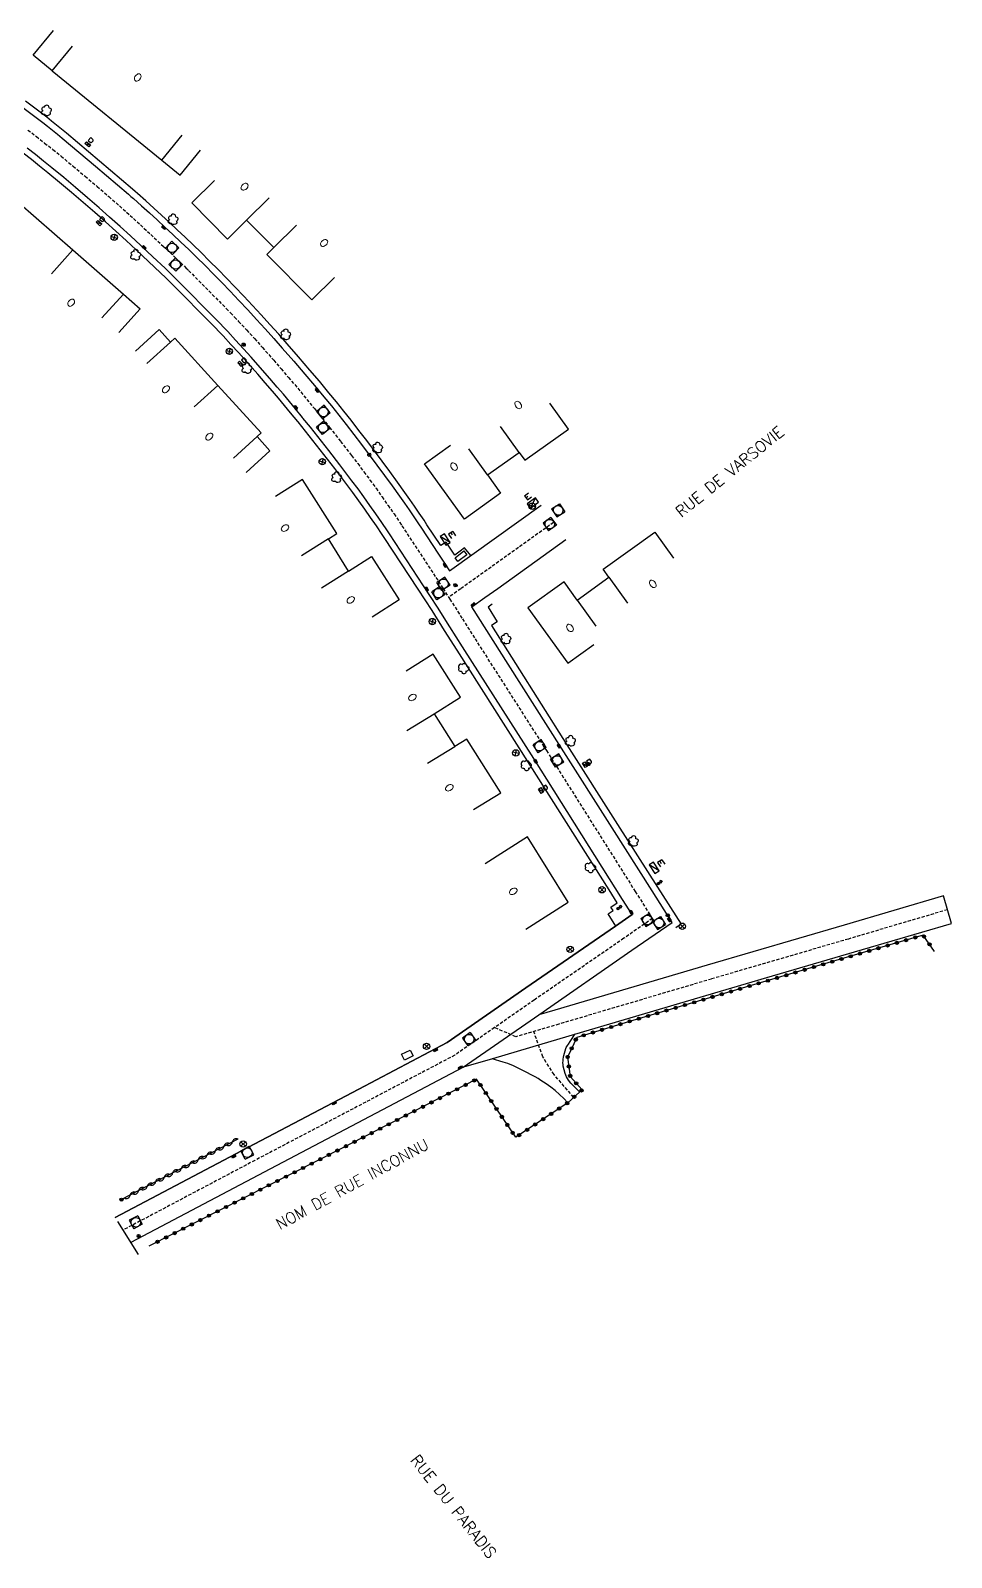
# Model space of a CAD drawing. Header units: millimetres. Extents: x 146507 to 147000, y 144298 to 145000.
# Drawn here: x 146824.9 to 146968.7, y 144298.5 to 144537 of the extents above; entities that cross this region are included whole.
import ezdxf
from ezdxf.enums import TextEntityAlignment as Align

# ---------------------------------------------------------------- set-up
doc = ezdxf.new("R2010")
doc.units = ezdxf.units.MM
doc.linetypes.add('DASHED', pattern=[0.75, 0.5, -0.25])
doc.layers.get('0').update_dxf_attribs({"linetype": 'CONTINUOUS'})
for name, color, linetype in [('w0001', 6, 'DASHED'), ('w0008', 7, 'CONTINUOUS'), ('w0014', 7, 'CONTINUOUS'), ('W0070', 7, 'DASHED'), ('W0071', 7, 'CONTINUOUS'), ('w0100', 7, 'CONTINUOUS'), ('W0103', 1, 'CONTINUOUS'), ('W0300', 7, 'CONTINUOUS'), ('w0310', 3, 'CONTINUOUS'), ('w0322', 7, 'CONTINUOUS'), ('w0400', 7, 'CONTINUOUS'), ('w0420', 7, 'CONTINUOUS'), ('W0421', 7, 'CONTINUOUS'), ('W0425', 7, 'CONTINUOUS'), ('W0430', 7, 'CONTINUOUS'), ('W0438', 7, 'CONTINUOUS'), ('w0469', 7, 'CONTINUOUS'), ('w0856', 7, 'CONTINUOUS'), ('W0989', 7, 'CONTINUOUS'), ('w0991', 7, 'CONTINUOUS'), ('W1102', 7, 'CONTINUOUS'), ('W1471', 7, 'CONTINUOUS')]:
    doc.layers.add(name, color=color, linetype=linetype)
doc.styles.get("Standard").update_dxf_attribs({"font": 'romans.shx', "width": 0.85})

# ---------------------------------------------------------------- blocks, each defined once
blk = doc.blocks.new('T856')
for p, q in [((-0.125, 0), (0.125, 0)), ((0, 0.125), (0, -0.125))]:
    blk.add_line(p, q)
blk.add_ellipse((0, 0), major_axis=(-0.177, 0.177), ratio=1, start_param=3.9269908, end_param=10.2101761)
blk = doc.blocks.new('T469')
at = {"color": 0, "linetype": 'Continuous', "flags": 128}
for points in [[(-0.35, 0.35), (0.35, -0.35)], [(-0.35, -0.35), (0.35, 0.35)]]:
    blk.add_lwpolyline(points, dxfattribs=at)
at = {"color": 0, "linetype": 'Continuous'}
blk.add_circle((0, 0), 0.5, dxfattribs=at)
blk = doc.blocks.new('T438')
for p, q in [((-0.4, 0.2), (0.4, 0.2)), ((-0.4, -0.2), (-0.4, 0.2)), ((0.15, 1.1), (-0.3, 1.1)), ((-0.3, 1.1), (-0.3, 0.5)), ((-0.3, 0.5), (0.15, 0.5)), ((0.3, 0.65), (0.3, 0.95)), ((0.4, 0.2), (0.4, -0.2))]:
    blk.add_line(p, q)
at = {"flags": 128}
for points in [[(-0.4, -0.2), (0.4, 0.2)], [(0.4, -0.2), (-0.4, -0.2)]]:
    blk.add_lwpolyline(points, dxfattribs=at)
for centre, major_axis, start_param, end_param in [((0.15, 0.95), (0.106, -0.106), 0.785398, 2.356194), ((0.15, 0.65), (0.106, 0.106), 3.926991, 5.497787)]:
    blk.add_ellipse(centre, major_axis=major_axis, ratio=1, start_param=start_param, end_param=end_param)
blk = doc.blocks.new('T400')
for p, q in [((-0.15, 0.3), (0.15, 0.3)), ((-0.15, -0.25), (-0.15, 0.3)), ((-0.15, 0.15), (0.15, 0.15)), ((-0.15, 0), (0.15, 0)), ((0.15, 0.3), (0.15, -0.25)), ((-0.15, -0.15), (0.15, -0.15)), ((-0.15, -0.25), (-0.15, -0.3)), ((-0.15, -0.3), (0.15, -0.3)), ((0.15, -0.3), (0.15, -0.25))]:
    blk.add_line(p, q)
blk = doc.blocks.new('T300')
for p, q in [((-0.8, 0.51), (-0.86, 0.34)), ((-0.86, 0.34), (-0.86, 0.17)), ((-0.86, 0.17), (-0.74, 0.06)), ((-0.69, 0.63), (-0.8, 0.51)), ((-0.8, -0.06), (-0.74, 0.06)), ((-0.74, 0.06), (-0.69, 0.11)), ((-0.57, 0.69), (-0.69, 0.63)), ((-0.46, 0.69), (-0.57, 0.69)), ((-0.29, 0.63), (-0.46, 0.69)), ((-0.29, 0.63), (-0.17, 0.74)), ((-0.23, 0.57), (-0.29, 0.63)), ((-0.17, 0.74), (-0.06, 0.8)), ((-0.06, 0.8), (0.06, 0.8)), ((0.06, 0.8), (0.23, 0.74)), ((0.23, 0.74), (0.34, 0.63)), ((0.34, 0.63), (0.4, 0.51)), ((0.46, 0.46), (0.34, 0.46)), ((0.4, 0.51), (0.4, 0.46)), ((0.57, 0.4), (0.46, 0.46)), ((0.57, 0.4), (0.69, 0.29)), ((0.69, 0.29), (0.74, 0.17)), ((0.74, 0.06), (0.69, -0.17)), ((0.74, 0.17), (0.74, 0.06)), ((-0.8, -0.17), (-0.8, -0.06)), ((-0.8, -0.23), (-0.8, -0.17)), ((-0.74, -0.34), (-0.8, -0.23)), ((-0.69, -0.4), (-0.74, -0.34)), ((-0.51, -0.46), (-0.69, -0.4)), ((-0.4, -0.46), (-0.51, -0.46)), ((-0.4, -0.46), (-0.34, -0.46)), ((-0.34, -0.46), (-0.34, -0.4)), ((-0.34, -0.51), (-0.34, -0.46)), ((-0.29, -0.63), (-0.34, -0.51)), ((-0.17, -0.74), (-0.29, -0.63)), ((-0.06, -0.8), (-0.17, -0.74)), ((0.06, -0.8), (-0.06, -0.8)), ((0.17, -0.74), (0.06, -0.8)), ((0.23, -0.69), (0.17, -0.74)), ((0.29, -0.46), (0.23, -0.46)), ((0.29, -0.63), (0.23, -0.69)), ((0.46, -0.4), (0.29, -0.46)), ((0.34, -0.51), (0.29, -0.63)), ((0.34, -0.51), (0.34, -0.46)), ((0.57, -0.34), (0.46, -0.4)), ((0.63, -0.29), (0.57, -0.34)), ((0.69, -0.17), (0.63, -0.29))]:
    blk.add_line(p, q)
blk = doc.blocks.new('T420')
for p, q in [((0.75, 0.75), (-0.75, 0.75)), ((-0.75, 0.75), (-0.75, -0.75)), ((0.75, 0.75), (0.75, -0.75)), ((0.75, -0.75), (-0.75, -0.75))]:
    blk.add_line(p, q)
blk.add_ellipse((0, 0), major_axis=(-0.53, 0.53), ratio=1, start_param=3.926991, end_param=10.210176)
blk = doc.blocks.new('t430')
at = {"flags": 128}
for points in [[(0.8, 0.8), (-0.8, 0.8)], [(-0.8, 0.8), (-0.8, 0)], [(0.8, 0.8), (-0.8, 0)], [(-0.8, 0), (0.8, 0)], [(-0.4, 2.1), (0.4, 2.1)], [(-0.4, 2.1), (-0.4, 1.3)], [(-0.4, 1.7), (0, 1.7)], [(-0.4, 1.3), (0.4, 1.3)], [(0.8, 0), (0.8, 0.8)]]:
    blk.add_lwpolyline(points, dxfattribs=at)
blk = doc.blocks.new('T425')
for p, q in [((-0.15, 0.6), (0.15, 0.6)), ((-0.15, 0.6), (-0.15, 0.3)), ((-0.15, 0.3), (0.15, 0.3)), ((-0.15, 0.15), (0.15, 0.15)), ((-0.15, -0.15), (-0.15, 0.15)), ((0, 0.45), (0.15, 0.45)), ((0.15, 0.45), (0.15, 0.3)), ((0.15, 0.15), (0.15, -0.15)), ((0.15, -0.15), (-0.15, -0.15))]:
    blk.add_line(p, q)
blk.add_ellipse((0, 0), major_axis=(-0.106, 0.106), ratio=1, start_param=3.926991, end_param=10.210176)
blk = doc.blocks.new('T1471')
at = {"color": 0, "linetype": 'Continuous', "flags": 128}
blk.add_lwpolyline([(-0.75, -0.5), (-0.75, 0.5), (0.75, 0.5), (0.75, -0.5), (-0.75, -0.5)], dxfattribs=at)
blk = doc.blocks.new('t310o')
at = {"color": 0, "linetype": 'Continuous'}
for centre, start, end in [((-0.5, 0.38), 216.8699, 323.1304), ((0.5, -0.37), 36.8699, 143.1303)]:
    blk.add_arc(centre, 0.625, start, end, dxfattribs=at)
blk = doc.blocks.new('t322o')
at = {"color": 0, "linetype": 'Continuous'}
for radius in [0.25, 0.15]:
    blk.add_circle((0, 0), radius, dxfattribs=at)

msp = doc.modelspace()

# ---------------------------------------------------------------- linework, layer by layer
at = {"layer": 'w0001'}
for points in [[(146824.5, 144521.45), (146825.81, 144520.44), (146827.1, 144519.42), (146828.4, 144518.39), (146829.68, 144517.35), (146831.56, 144515.8), (146833.43, 144514.23), (146835.29, 144512.64), (146837.14, 144511.05), (146838.79, 144509.59), (146840.44, 144508.12), (146842.07, 144506.63), (146843.68, 144505.13), (146845.6, 144503.33), (146847.5, 144501.53), (146848.33, 144500.74), (146849.15, 144499.94), (146849.59, 144499.5), (146855.49, 144493.54), (146856.13, 144492.88), (146856.77, 144492.22), (146857.4, 144491.55), (146858.64, 144490.21), (146859.88, 144488.86), (146861.12, 144487.49), (146862.87, 144485.48), (146864.02, 144484.15), (146865.18, 144482.81), (146866.15, 144481.67), (146867.11, 144480.53), (146868.06, 144479.37), (146869.19, 144477.99), (146869.25, 144477.92), (146870.42, 144476.46), (146871.59, 144475), (146873.32, 144472.8), (146875.03, 144470.59), (146876, 144469.33), (146876.96, 144468.05), (146877.91, 144466.77), (146878.85, 144465.48), (146879.8, 144464.15), (146880.73, 144462.81), (146881.66, 144461.47), (146882.57, 144460.12), (146882.9, 144459.62), (146888.21, 144451.53), (146889.31, 144449.85), (146890.21, 144448.44), (146890.39, 144448.16), (146892.36, 144445.07), (146894.31, 144441.97), (146905.47, 144424.5), (146919.33, 144402.5), (146922, 144398.28), (146917.56, 144395.18), (146903.56, 144385.54), (146897.35, 144381.22), (146891.14, 144376.91), (146877.26, 144369.59), (146859.93, 144360.48), (146839.35, 144349.6)], [(146906.57, 144460.14), (146892.08, 144449.78), (146890.21, 144448.44)]]:
    msp.add_lwpolyline(points, dxfattribs=at)
at = {"layer": 'w0008'}
for points in [[(146823.5, 144525.14), (146825.15, 144523.89), (146826.8, 144522.63), (146827.57, 144522.03), (146828.34, 144521.42), (146829.1, 144520.8), (146829.86, 144520.17), (146835.02, 144515.8), (146840.18, 144511.42), (146840.57, 144511.09), (146840.96, 144510.75), (146842.21, 144509.62), (146843.46, 144508.5), (146844.67, 144507.4), (146845.88, 144506.29), (146847.13, 144505.13), (146848.37, 144503.95), (146849.6, 144502.77), (146850.83, 144501.57), (146852.15, 144500.26), (146853.47, 144498.94), (146854.77, 144497.61), (146856.06, 144496.27), (146857.45, 144494.81), (146858.82, 144493.35), (146860.18, 144491.87), (146861.54, 144490.38), (146862.89, 144488.88), (146864.22, 144487.37), (146866, 144485.34), (146867.76, 144483.29), (146869.24, 144481.53), (146870.72, 144479.76), (146871.88, 144478.34), (146873.03, 144476.91), (146874.17, 144475.47), (146875.39, 144473.9), (146876.6, 144472.31), (146877.8, 144470.72), (146878.99, 144469.11), (146880.18, 144467.49), (146881.36, 144465.87), (146882.53, 144464.24), (146883.29, 144463.17), (146884.03, 144462.09), (146884.77, 144461.01), (146885.5, 144459.92), (146885.96, 144459.23), (146888.52, 144455.34), (146889.04, 144454.56), (146890.32, 144452.6), (146904.64, 144462.83)], [(146838.14, 144351.56), (146858.85, 144362.51), (146876.19, 144371.63), (146889.94, 144378.89), (146902.25, 144387.43), (146916.23, 144397.07), (146918.84, 144398.92), (146917.36, 144401.26), (146903.5, 144423.25), (146892.35, 144440.73), (146890.39, 144443.82), (146888.43, 144446.91), (146887.36, 144448.59), (146886.27, 144450.25), (146880.96, 144458.34), (146880.64, 144458.82), (146879.74, 144460.16), (146878.82, 144461.49), (146877.9, 144462.81), (146876.97, 144464.12), (146876.04, 144465.39), (146875.1, 144466.66), (146874.15, 144467.92), (146873.2, 144469.17), (146871.49, 144471.37), (146869.77, 144473.56), (146868.61, 144475.01), (146867.44, 144476.46), (146867.39, 144476.52), (146866.26, 144477.9), (146865.33, 144479.04), (146864.38, 144480.17), (146863.42, 144481.3), (146862.27, 144482.63), (146861.11, 144483.95), (146859.38, 144485.94), (146858.16, 144487.29), (146856.93, 144488.63), (146855.7, 144489.97), (146855.08, 144490.62), (146854.46, 144491.27), (146853.84, 144491.91), (146847.95, 144497.86), (146847.52, 144498.28), (146846.71, 144499.07), (146845.9, 144499.85), (146844, 144501.64), (146842.1, 144503.43), (146840.49, 144504.92), (146838.88, 144506.39), (146837.25, 144507.85), (146835.61, 144509.3), (146833.78, 144510.88), (146831.93, 144512.45), (146830.08, 144514.01), (146828.21, 144515.55), (146826.94, 144516.58), (146825.66, 144517.6), (146824.38, 144518.6)], [(146840.63, 144347.73), (146861.43, 144358.71), (146892.46, 144375.06), (146904.26, 144383.23), (146918.82, 144393.31), (146925.12, 144397.65), (146921.95, 144402.61), (146915.71, 144412.42), (146907.81, 144424.86), (146899.5, 144438.02), (146893.84, 144446.97), (146895.87, 144448.43), (146897.86, 144449.84), (146908.49, 144457.46)], [(146918.84, 144398.92), (146916.23, 144397.07), (146902.25, 144387.43), (146889.94, 144378.89), (146876.19, 144371.63), (146858.85, 144362.51), (146838.14, 144351.56)], [(146838.5, 144350.92), (146841.69, 144345.78)]]:
    msp.add_lwpolyline(points, dxfattribs=at)
at = {"layer": 'w0014'}
for points in [[(146893.65, 144454.98), (146892.68, 144456.19), (146892, 144455.68), (146891.14, 144455.03), (146889.81, 144457.07), (146888.96, 144456.54), (146886.81, 144459.79), (146886.35, 144460.49), (146885.61, 144461.58), (146884.87, 144462.67), (146884.12, 144463.75), (146883.36, 144464.83), (146882.19, 144466.46), (146881.01, 144468.09), (146879.81, 144469.72), (146878.61, 144471.33), (146877.41, 144472.93), (146876.19, 144474.52), (146874.97, 144476.1), (146873.82, 144477.54), (146872.67, 144478.98), (146871.5, 144480.41), (146870.02, 144482.19), (146868.53, 144483.95), (146866.77, 144486.01), (146864.99, 144488.05), (146863.65, 144489.56), (146862.29, 144491.07), (146860.93, 144492.56), (146859.57, 144494.04), (146858.19, 144495.51), (146856.8, 144496.97), (146855.5, 144498.32), (146854.19, 144499.65), (146852.87, 144500.98), (146851.54, 144502.3), (146850.31, 144503.5), (146849.07, 144504.69), (146847.82, 144505.87), (146846.57, 144507.04), (146845.36, 144508.15), (146844.15, 144509.25), (146842.89, 144510.38), (146841.63, 144511.51), (146841.24, 144511.86), (146840.84, 144512.2), (146835.68, 144516.57), (146830.51, 144520.95), (146829.75, 144521.58), (146828.98, 144522.21), (146828.2, 144522.83), (146827.42, 144523.44), (146825.77, 144524.7), (146824.11, 144525.96)], [(146916.28, 144397.1), (146915.09, 144399.01), (146915.87, 144399.5), (146915.54, 144400.05), (146916.49, 144400.71), (146916.49, 144400.71), (146915.27, 144402.73), (146902.94, 144422.24), (146891.51, 144440.2), (146889.56, 144443.29), (146887.6, 144446.38), (146886.53, 144448.05), (146885.44, 144449.71), (146880.14, 144457.8), (146879.82, 144458.28), (146878.92, 144459.6), (146878.01, 144460.92), (146877.09, 144462.24), (146876.16, 144463.54), (146875.24, 144464.81), (146874.31, 144466.07), (146873.37, 144467.32), (146872.41, 144468.57), (146870.71, 144470.76), (146868.99, 144472.94), (146867.84, 144474.39), (146866.67, 144475.84), (146866.62, 144475.9), (146865.5, 144477.28), (146864.57, 144478.41), (146863.62, 144479.54), (146862.67, 144480.66), (146861.53, 144481.98), (146860.37, 144483.3), (146858.64, 144485.29), (146857.43, 144486.63), (146856.2, 144487.96), (146854.97, 144489.3), (146854.37, 144489.94), (146853.75, 144490.58), (146853.13, 144491.21), (146847.25, 144497.16), (146846.83, 144497.58), (146846.03, 144498.36), (146845.22, 144499.13), (146843.32, 144500.92), (146841.42, 144502.71), (146839.83, 144504.19), (146838.22, 144505.66), (146836.6, 144507.11), (146834.96, 144508.55), (146833.14, 144510.13), (146831.3, 144511.7), (146829.44, 144513.25), (146827.58, 144514.78), (146826.32, 144515.81), (146825.05, 144516.82), (146823.77, 144517.82)], [(146897, 144447.4), (146896.34, 144446.9), (146897.79, 144444.62), (146896.87, 144444.03), (146900.62, 144438.12), (146908.66, 144425.39), (146916.56, 144412.96), (146922.79, 144403.15), (146926.49, 144397.37), (146926.49, 144397.37), (146925.66, 144396.8)]]:
    msp.add_lwpolyline(points, dxfattribs=at)
at = {"layer": 'W0070'}
for points in [[(146968.1, 144399.65), (146952.61, 144395.07), (146931.23, 144388.82), (146907.39, 144381.77), (146904.55, 144380.94), (146900.69, 144379.81), (146897.35, 144381.22)], [(146909.71, 144370.34), (146906.65, 144373.9), (146904.9, 144376.67), (146903.48, 144380.63)]]:
    msp.add_lwpolyline(points, dxfattribs=at)
at = {"layer": 'W0071'}
for points in [[(146892.59, 144375.09), (146897.11, 144376.41), (146904.82, 144378.67), (146909.91, 144380.19), (146926.3, 144385.02), (146940.77, 144389.31), (146954.81, 144393.41), (146968.71, 144397.48), (146967.49, 144401.82), (146951.97, 144397.23), (146930.59, 144390.99), (146906.76, 144383.93), (146904.27, 144383.21)], [(146910.61, 144371.2), (146910.61, 144371.2), (146909.26, 144372.57), (146908.91, 144373.04), (146908.62, 144373.55), (146908.38, 144374.08), (146908.21, 144374.64), (146908.09, 144375.22), (146908.06, 144375.48), (146908.05, 144375.75), (146908.06, 144376.02), (146908.08, 144376.31), (146908.12, 144376.6), (146908.18, 144376.89), (146908.27, 144377.24), (146908.37, 144377.59), (146908.49, 144377.94), (146908.56, 144378.11), (146908.65, 144378.28), (146908.74, 144378.44), (146908.9, 144378.66), (146909.16, 144379.06), (146909.47, 144379.53), (146909.91, 144380.19)], [(146908.77, 144369.51), (146908.17, 144370.17), (146907.53, 144370.8), (146906.85, 144371.38), (146906.14, 144371.93), (146905.78, 144372.2), (146905.41, 144372.46), (146905.03, 144372.71), (146904.6, 144372.99), (146904.17, 144373.26), (146903.73, 144373.52), (146903.5, 144373.65), (146903.27, 144373.77), (146902.17, 144374.34), (146901.06, 144374.9), (146900.64, 144375.11), (146900.21, 144375.3), (146899.78, 144375.49), (146899.43, 144375.62), (146899.08, 144375.74), (146898.73, 144375.85), (146896.99, 144376.36)]]:
    msp.add_lwpolyline(points, dxfattribs=at)
at = {"layer": 'w0100'}
for points in [[(146828.3, 144530.7), (146845.41, 144516.75)], [(146858.64, 144507.35), (146855.68, 144504.41), (146850.09, 144510.06), (146853.64, 144513.58)], [(146822.93, 144510.21), (146831.5, 144502.72)], [(146831.5, 144502.72), (146839.4, 144495.81)], [(146862.87, 144503.09), (146861.8, 144502.02), (146868.82, 144494.9), (146872.39, 144498.4)], [(146854.15, 144481.56), (146847.42, 144488.94), (146846.76, 144488.33)], [(146860.27, 144473.55), (146860.91, 144474.15), (146854.15, 144481.56)], [(146901.22, 144471.09), (146902.08, 144469.86), (146908.89, 144474.72), (146905.98, 144478.78)], [(146896.27, 144467.56), (146898.31, 144464.71), (146892.66, 144460.64), (146886.44, 144469.29), (146890.49, 144472.22)], [(146871.43, 144457.61), (146872.71, 144458.42), (146867.39, 144466.85), (146863.16, 144464.18)], [(146915.19, 144451.58), (146914.32, 144452.82), (146922.38, 144458.62), (146925.3, 144454.56)], [(146874.56, 144452.55), (146878.17, 144454.82), (146882.47, 144448.03), (146878.24, 144445.36)], [(146910.24, 144448.01), (146908.23, 144450.88), (146902.58, 144446.79), (146908.78, 144438.16), (146912.85, 144441.07)], [(146887.94, 144430.26), (146887.94, 144430.26), (146892.06, 144432.84), (146887.79, 144439.59), (146883.56, 144436.91)], [(146894.08, 144415.28), (146898.35, 144417.9), (146893.03, 144426.3), (146891.17, 144425.16)], [(146902.27, 144396.61), (146908.86, 144400.8), (146902.51, 144411.01), (146895.92, 144406.81)]]:
    msp.add_lwpolyline(points, dxfattribs=at)
at = {"layer": 'W0103'}
for points in [[(146828.3, 144530.7), (146825.33, 144533.12), (146828.49, 144536.99)], [(146845.41, 144516.75), (146848.29, 144514.41), (146851.44, 144518.28)], [(146858.64, 144507.35), (146862.87, 144503.09)], [(146839.4, 144495.81), (146842.02, 144493.52), (146838.68, 144489.8)], [(146846.76, 144488.33), (146844.98, 144490.29), (146841.28, 144486.92)], [(146858.56, 144467.97), (146862.25, 144471.34), (146860.27, 144473.55), (146860.27, 144473.55)], [(146896.27, 144467.56), (146901.22, 144471.09)], [(146874.56, 144452.55), (146871.43, 144457.61)], [(146910.24, 144448.01), (146915.19, 144451.58)], [(146887.94, 144430.26), (146891.17, 144425.16)]]:
    msp.add_lwpolyline(points, dxfattribs=at)
at = {"layer": 'w0310'}
msp.add_lwpolyline([(146857.26, 144363.78), (146839.11, 144354.35)], dxfattribs=at)
at = {"layer": 'w0322'}
msp.add_lwpolyline([(146966.09, 144393.11), (146964.28, 144395.66), (146964.28, 144395.66), (146952.44, 144392.21), (146948.52, 144391.07), (146918.96, 144382.35), (146910.2, 144379.69), (146908.75, 144376.6), (146909.19, 144373.61), (146911.03, 144371.49), (146910.67, 144371.18), (146908.83, 144369.48), (146900.66, 144364.09), (146894.56, 144373.15), (146872.95, 144362.08), (146843.39, 144347.09)], dxfattribs=at)
at = {"layer": 'W0421'}
msp.add_lwpolyline([(146891.19, 144454.63), (146892.58, 144455.7), (146893.04, 144455.11), (146891.65, 144454.04)], close=True, dxfattribs=at)
at = {"layer": 'W1102'}
for points in [[(146828.3, 144530.7), (146831.46, 144534.57)], [(146845.41, 144516.75), (146848.57, 144520.63)], [(146858.64, 144507.35), (146862.19, 144510.87)], [(146862.87, 144503.09), (146866.42, 144506.61)], [(146831.5, 144502.72), (146828.15, 144499)], [(146839.4, 144495.81), (146836.06, 144492.09)], [(146846.76, 144488.33), (146843.06, 144484.97)], [(146854.15, 144481.56), (146850.45, 144478.2)], [(146860.27, 144473.55), (146856.57, 144470.18)], [(146901.22, 144471.09), (146898.3, 144475.15)], [(146896.27, 144467.56), (146893.35, 144471.62)], [(146871.43, 144457.61), (146867.2, 144454.95)], [(146874.56, 144452.55), (146870.33, 144449.89)], [(146915.19, 144451.58), (146918.11, 144447.52)], [(146910.24, 144448.01), (146913.16, 144443.95)], [(146883.66, 144427.64), (146887.94, 144430.26)], [(146886.89, 144422.55), (146891.17, 144425.16)]]:
    msp.add_lwpolyline(points, dxfattribs=at)

# ---------------------------------------------------------------- block references
at = {"layer": 'W0300', "rotation": 298.138778325117}
for p in [(146827.37, 144524.38), (146847.15, 144507.36), (146841.3, 144501.82), (146864.72, 144489.38), (146858.69, 144484.12), (146879.08, 144471.7), (146872.69, 144467.08), (146899.12, 144441.85), (146909.2, 144425.89), (146919.03, 144410.24)]:
    msp.add_blockref('T300', p, dxfattribs=at)
at = {"layer": 'W0300'}
for p in [(146892.58, 144437.31), (146902.36, 144422.15), (146912.37, 144406.2)]:
    msp.add_blockref('T300', p, dxfattribs=at)
at = {"layer": 'w0310', "rotation": 207.4644912074693}
for p in [(146855.08, 144362.65), (146856.41, 144363.34), (146851.09, 144360.57), (146852.42, 144361.27), (146853.75, 144361.96), (146847.09, 144358.5), (146848.42, 144359.19), (146849.76, 144359.88), (146841.77, 144355.73), (146843.1, 144356.42), (146844.43, 144357.12), (146845.76, 144357.81), (146840.44, 144355.04)]:
    msp.add_blockref('t310o', p, dxfattribs=at)
at = {"layer": 'w0322'}
for p, rotation in [((146958.75, 144394.05), 196.2683904000639), ((146960.19, 144394.47), 196.2683904000639), ((146961.63, 144394.89), 196.2683904000639), ((146963.07, 144395.31), 196.2683904000639), ((146964.42, 144395.46), 125.4814211145682), ((146965.29, 144394.24), 125.4814211145682), ((146951.55, 144391.95), 196.2393650970447), ((146952.99, 144392.37), 196.2683904000639), ((146954.43, 144392.79), 196.2683904000639), ((146955.87, 144393.21), 196.2683904000639), ((146957.31, 144393.63), 196.2683904000639), ((146942.92, 144389.41), 196.4309211244698), ((146944.36, 144389.84), 196.4309211244698), ((146945.79, 144390.26), 196.4309211244698), ((146947.23, 144390.69), 196.4309211244698), ((146948.67, 144391.11), 196.2393650970447), ((146950.11, 144391.53), 196.2393650970447), ((146935.72, 144387.29), 196.4309211244698), ((146937.16, 144387.72), 196.4309211244698), ((146938.6, 144388.14), 196.4309211244698), ((146940.04, 144388.56), 196.4309211244698), ((146941.48, 144388.99), 196.4309211244698), ((146927.09, 144384.75), 196.4309211244698), ((146928.53, 144385.17), 196.4309211244698), ((146929.97, 144385.59), 196.4309211244698), ((146931.41, 144386.02), 196.4309211244698), ((146932.85, 144386.44), 196.4309211244698), ((146934.28, 144386.87), 196.4309211244698), ((146918.46, 144382.2), 196.8476959102869), ((146919.9, 144382.62), 196.4309211244698), ((146921.34, 144383.05), 196.4309211244698), ((146922.77, 144383.47), 196.4309211244698), ((146924.21, 144383.9), 196.4309211244698), ((146925.65, 144384.32), 196.4309211244698), ((146911.28, 144380.02), 196.8476959102869), ((146912.72, 144380.46), 196.8476959102869), ((146914.15, 144380.89), 196.8476959102869), ((146915.59, 144381.33), 196.8476959102869), ((146917.02, 144381.76), 196.8476959102869), ((146909.41, 144378), 244.9525735160987), ((146910.04, 144379.36), 244.9525735160987), ((146908.77, 144376.64), 244.9525735160987), ((146908.96, 144375.16), 278.24827839055), ((146894.19, 144372.96), 207.1321460769377), ((146909.18, 144373.68), 278.24827839055), ((146910.12, 144372.53), 311.0139482571039), ((146888.85, 144370.22), 207.1321460769377), ((146890.18, 144370.91), 207.1321460769377), ((146891.52, 144371.59), 207.1321460769377), ((146892.85, 144372.28), 207.1321460769377), ((146895.16, 144372.26), 123.941253866978), ((146896, 144371.01), 123.941253866978), ((146909.83, 144370.41), 222.8528350177363), ((146910.94, 144371.41), 219.5010080773496), ((146884.84, 144368.17), 207.1321460769377), ((146886.18, 144368.86), 207.1321460769377), ((146887.51, 144369.54), 207.1321460769377), ((146896.84, 144369.77), 123.941253866978), ((146897.67, 144368.52), 123.941253866978), ((146907.46, 144368.58), 213.4533187799186), ((146908.71, 144369.41), 213.4533187799186), ((146879.5, 144365.44), 207.1321460769377), ((146880.84, 144366.12), 207.1321460769377), ((146882.17, 144366.8), 207.1321460769377), ((146883.51, 144367.49), 207.1321460769377), ((146898.51, 144367.28), 123.941253866978), ((146899.35, 144366.03), 123.941253866978), ((146903.71, 144366.1), 213.4533187799186), ((146904.96, 144366.93), 213.4533187799186), ((146906.21, 144367.75), 213.4533187799186), ((146875.5, 144363.38), 207.1321460769377), ((146876.83, 144364.07), 207.1321460769377), ((146878.17, 144364.75), 207.1321460769377), ((146900.19, 144364.79), 123.941253866978), ((146901.2, 144364.44), 213.4533187799186), ((146902.46, 144365.27), 213.4533187799186), ((146870.15, 144360.66), 206.8843930293416), ((146871.49, 144361.34), 206.8843930293416), ((146872.83, 144362.02), 206.8843930293416), ((146874.16, 144362.7), 207.1321460769377), ((146866.14, 144358.62), 206.8843930293416), ((146867.47, 144359.3), 206.8843930293416), ((146868.81, 144359.98), 206.8843930293416), ((146860.79, 144355.91), 206.8843930293416), ((146862.12, 144356.59), 206.8843930293416), ((146863.46, 144357.27), 206.8843930293416), ((146864.8, 144357.95), 206.8843930293416), ((146856.77, 144353.88), 206.8843930293416), ((146858.11, 144354.55), 206.8843930293416), ((146859.45, 144355.23), 206.8843930293416), ((146851.42, 144351.16), 206.8843930293416), ((146852.76, 144351.84), 206.8843930293416), ((146854.1, 144352.52), 206.8843930293416), ((146855.43, 144353.2), 206.8843930293416), ((146847.41, 144349.13), 206.8843930293416), ((146848.74, 144349.81), 206.8843930293416), ((146850.08, 144350.48), 206.8843930293416), ((146844.73, 144347.77), 206.8843930293416), ((146846.07, 144348.45), 206.8843930293416)]:
    msp.add_blockref('t322o', p, dxfattribs=dict(at, rotation=rotation))
at = {"layer": 'w0400'}
for p, rotation in [((146845.68, 144506.2), 227.4283655417064), ((146842.64, 144503.11), 226.7760715009912), ((146869.68, 144480.79), 219.7282054233054), ((146866.3, 144478.1), 39.45007700281484), ((146889.63, 144453.44), 213.1472599221529), ((146886.75, 144449.76), 33.08733403111377), ((146894.03, 144447.3), 125.7353720791829), ((146907.45, 144425.19), 212.2790545943466), ((146903.78, 144422.85), 32.21750514767181), ((146918.71, 144399.24), 32.32993067513442), ((146924.66, 144398.11), 32.74079889660884), ((146888.15, 144377.73), 117.8086058595749), ((146892, 144374.97), 297.7873459218087), ((146872.36, 144369.45), 117.746139099265), ((146856.65, 144361.13), 117.8659799551634)]:
    msp.add_blockref('T400', p, dxfattribs=dict(at, rotation=rotation))
at = {"layer": 'w0420'}
for p, rotation in [((146847.02, 144503.04), 316.5785396620307), ((146847.55, 144500.44), 316.2511056187849), ((146870.64, 144477.39), 308.9078016772231), ((146870.6, 144474.93), 308.4962052543502), ((146907.3, 144462.04), 122.7407988966088), ((146905.98, 144459.87), 35.55502576804923), ((146889.37, 144450.56), 303.0873340308152), ((146888.6, 144449.09), 302.7187941002031), ((146904.41, 144425.2), 302.5581256296213), ((146907.14, 144422.95), 302.2175051476955), ((146921.23, 144398.04), 122.7407988966088), ((146923.04, 144397.57), 122.7407988966088), ((146893.39, 144379.41), 34.77143992708336), ((146858.75, 144361.69), 207.8659799551634), ((146841.34, 144350.82), 27.86597995512163)]:
    msp.add_blockref('T420', p, dxfattribs=dict(at, rotation=rotation))
at = {"layer": 'W0425', "rotation": 302.3299306757875}
for p in [(146922.97, 144403.76), (146916.66, 144399.85)]:
    msp.add_blockref('T425', p, dxfattribs=at)
at = {"layer": 'W0430'}
for p, rotation in [((146903.57, 144462.85), 35.55502576804923), ((146889.31, 144457.26), 303.2858064558625), ((146921.94, 144405.97), 302.2175051476955)]:
    msp.add_blockref('t430', p, dxfattribs=dict(at, rotation=rotation))
at = {"layer": 'W0438'}
for p, rotation in [((146833.83, 144519.22), 320.5023018013148), ((146835.58, 144506.92), 318.6487856450739), ((146857.67, 144484.92), 312.1867319210361), ((146911.48, 144422.32), 302.2175051476955), ((146904.62, 144418.27), 302.2175051476955)]:
    msp.add_blockref('T438', p, dxfattribs=dict(at, rotation=rotation))
at = {"layer": 'w0469'}
for p, rotation in [((146837.97, 144504.69), 298.138778325117), ((146855.95, 144486.88), 298.138778325117), ((146870.46, 144469.64), 298.138778325117), ((146903.24, 144462.68), 122.7407988966088), ((146887.64, 144444.66), 298.138778325117), ((146900.69, 144424.14), 122.7407988966088)]:
    msp.add_blockref('T469', p, dxfattribs=dict(at, rotation=rotation))
for p in [(146914.15, 144402.76), (146926.68, 144397.06), (146909.17, 144393.45), (146886.75, 144378.3), (146858.1, 144363.05)]:
    msp.add_blockref('T469', p, dxfattribs=at)
at = {"layer": 'w0856'}
for p, rotation in [((146858.18, 144487.93), 298.138778325117), ((146877.79, 144470.71), 298.138778325117), ((146891.26, 144450.33), 122.7407988966088), ((146912, 144422.4), 298.138778325117)]:
    msp.add_blockref('T856', p, dxfattribs=dict(at, rotation=rotation))
for p in [(146924.41, 144398.76), (146839.11, 144354.35), (146841.78, 144348.67)]:
    msp.add_blockref('T856', p, dxfattribs=at)
at = {"layer": 'W1471', "rotation": 26.4701643447468}
msp.add_blockref('T1471', (146883.74, 144376.94), dxfattribs=at)

# ---------------------------------------------------------------- texts
at = {"layer": 'W0989'}
for s, rotation, p in [('RUE DE VARSOVIE', 38.9545, (146925.97, 144461.53)), ('NOM DE RUE INCONNU', 28.7098, (146863.39, 144350.34)), ('RUE DU PARADIS', 308.4925, (146884.81, 144314.16))]:
    msp.add_text(s, height=1.75, rotation=rotation, dxfattribs=at).set_placement(p, align=Align.MIDDLE_LEFT)
at = {"layer": 'w0991'}
for rotation, p in [(324.4335, (146841.28, 144529.15)), (313.3209, (146857.86, 144512.16)), (313.3209, (146870.29, 144503.37)), (319.2561, (146830.84, 144494)), (312.3023, (146845.6, 144480.53)), (36, (146901.42, 144477.99)), (312.3023, (146852.36, 144473.14)), (36, (146891.4, 144468.36)), (305.7587, (146864.13, 144458.9)), (36, (146922.44, 144450.04)), (305.7587, (146874.4, 144447.68)), (36, (146909.51, 144443.16)), (301.8307, (146884.01, 144432.47)), (301.8307, (146889.78, 144418.36)), (301.8307, (146899.75, 144402.19))]:
    msp.add_text('O', height=1.25, rotation=rotation, dxfattribs=at).set_placement(p, align=Align.CENTER)

doc.saveas('drawing.dxf')
